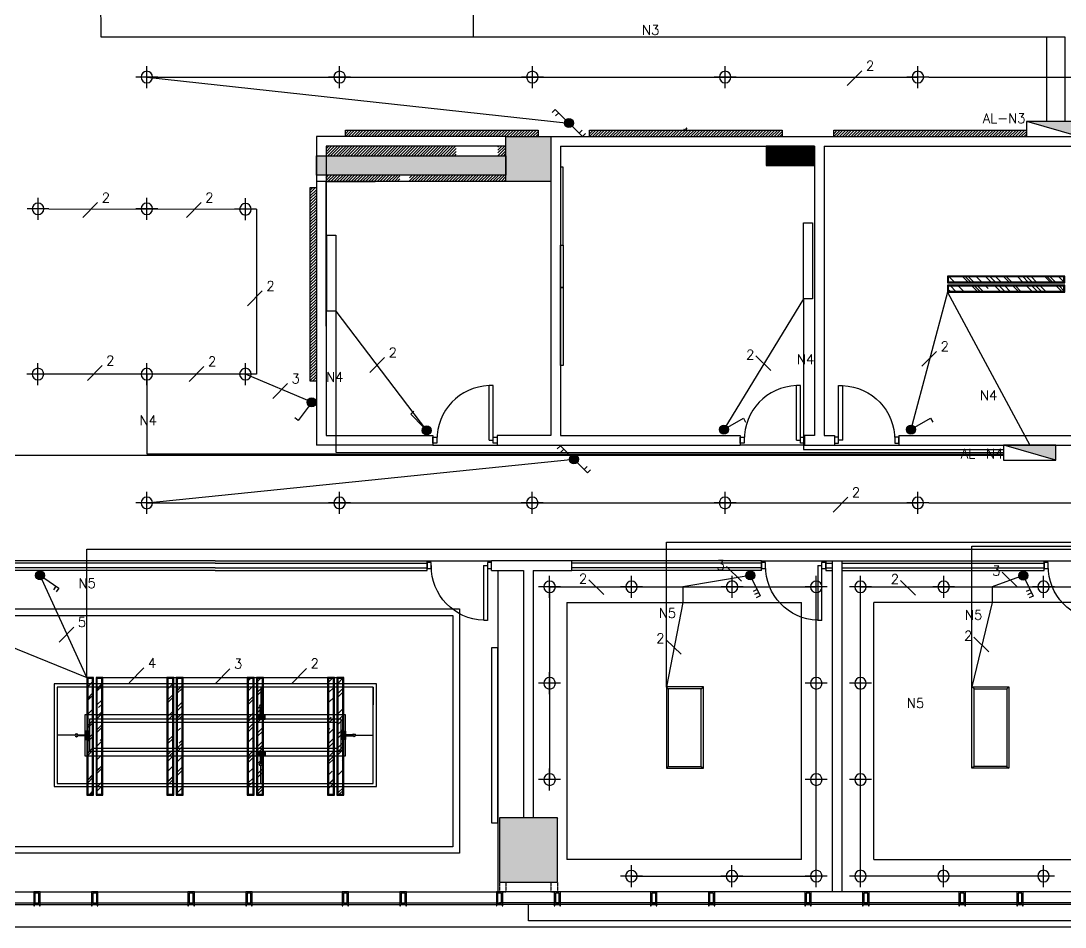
# Model space of a CAD drawing. Header units: inches. Extents: x 10 to 166961, y -47 to 131592.
# Drawn here: x 41601 to 57853, y 21014 to 35114 of the extents above; entities that cross this region are included whole.
import ezdxf

# ---------------------------------------------------------------- set-up
doc = ezdxf.new("R2010")
doc.units = ezdxf.units.IN
doc.header["$MEASUREMENT"] = 0
doc.linetypes.add('DASH', pattern=[0.35, 0.25, -0.1])
for name, color, linetype in [('4', 4, 'Continuous'), ('6', 6, 'Continuous'), ('8', 8, 'Continuous'), ('C-02 天花灯具', 4, 'Continuous'), ('D-电气标号', 7, 'Continuous'), ('METAL', 7, 'Continuous'), ('Shearwall', 7, 'Continuous'), ('shearwall-bh', 253, 'Continuous'), ('stair', 2, 'Continuous'), ('wall', 2, 'Continuous'), ('windows', 4, 'Continuous'), ('ZT-开关线路图', 2, 'Continuous'), ('修改', 1, 'Continuous'), ('尺寸3', 31, 'Continuous'), ('插座图', 4, 'Continuous'), ('标注', 3, 'Continuous')]:
    doc.layers.add(name, color=color, linetype=linetype)
doc.styles.add('_TCH_LABEL', font='complex_.ttf', dxfattribs={"bigfont": 'GBCBIG'})
doc.styles.get("Standard").update_dxf_attribs({"font": 'txt', "bigfont": 'gbcbig.shx'})

# ---------------------------------------------------------------- blocks, each defined once
blk = doc.blocks.new('*X54')
at = {"color": 0}
for p, q in [((-250, 33), (-83, 200)), ((-250, 68), (-118, 200)), ((-250, 104), (-154, 200)), ((-250, 139), (-189, 200)), ((-250, 174), (-224, 200)), ((-247, 0), (-47, 200)), ((-212, 0), (-12, 200)), ((-177, 0), (23, 200)), ((-141, 0), (59, 200)), ((-106, 0), (94, 200)), ((-71, 0), (129, 200)), ((-35, 0), (165, 200)), ((0, 0), (200, 200)), ((35, 0), (235, 200)), ((71, 0), (250, 179)), ((106, 0), (250, 144)), ((141, 0), (250, 109)), ((177, 0), (250, 73)), ((212, 0), (250, 38)), ((247, 0), (250, 3))]:
    blk.add_line(p, q, dxfattribs=at)
blk = doc.blocks.new('arrr')
at = {"layer": '6'}
for p, q in [((0, 0), (-0.54, 0.41)), ((-0.54, -0.41), (0, 0)), ((-0.39, 0.55), (0, 0)), ((0, 0), (-0.39, -0.55))]:
    blk.add_line(p, q, dxfattribs=at)
for centre, start, end in [((-0.47, 0.49), 34.9749, 232.6151), ((-0.47, -0.49), 127.3887, 325.0213)]:
    blk.add_arc(centre, 0.105, start, end, dxfattribs=at)
blk = doc.blocks.new('Metal')
at = {"layer": 'METAL', "color": 4}
for points in [[(-50, 20), (-40, 20), (-40, 0), (40, 0), (40, 20), (50, 20), (50, -200), (-50, -200)], [(-30, -20), (30, -20), (30, -180), (-30, -180)]]:
    blk.add_lwpolyline(points, close=True, dxfattribs=at)
blk = doc.blocks.new('7676567')
h = blk.add_hatch()
h.set_pattern_fill('AR-RROOF', color=251, scale=150, angle=45, style=0)
h.set_pattern_definition([(45, (-600, -223.5), (127.28, 339.411), [2250, -300, 750, -150]), (45, (-511.97, -29.4), (-247.134, 35.002), [450, -49.5, 900, -112.5]), (45, (-637.12, -80.31), (480.479, 622.6075), [1200, -210, 600, -150])])
h.paths.add_polyline_path([(0, -172.5), (600, -172.5), (600, -223.5), (0, -223.5)])
h.paths.add_polyline_path([(-600, -172.5), (0, -172.5), (0, -223.5), (-600, -223.5)])
blk.add_lwpolyline([(-610, -162.5), (610, -162.5), (610, -233.5), (-610, -233.5)], close=True)
at = {"color": 251}
blk.add_lwpolyline([(-600, -172.5), (600, -172.5), (600, -223.5), (-600, -223.5)], close=True, dxfattribs=at)
blk = doc.blocks.new('*U110')
at = {"color": 3}
for p, q in [((0, -171), (0, 171)), ((171, 0), (-171, 0))]:
    blk.add_line(p, q, dxfattribs=at)
at = {"color": 4, "extrusion": (0, 0, -1)}
blk.add_ellipse((0, 0), major_axis=(-63.6, 63.6), ratio=1, start_param=3.926991, end_param=10.210176, dxfattribs=at)
blk = doc.blocks.new('*U111')
at = {"color": 3}
for p, q in [((0, -171), (0, 171)), ((171, 0), (-171, 0))]:
    blk.add_line(p, q, dxfattribs=at)
at = {"color": 4, "extrusion": (0, 0, -1)}
blk.add_ellipse((0, 0), major_axis=(-63.6, 63.6), ratio=1, start_param=3.926991, end_param=10.210176, dxfattribs=at)
blk = doc.blocks.new('*U113')
at = {"color": 3}
for p, q in [((0, -171), (0, 171)), ((171, 0), (-171, 0))]:
    blk.add_line(p, q, dxfattribs=at)
at = {"color": 4, "extrusion": (0, 0, -1)}
blk.add_ellipse((0, 0), major_axis=(-63.6, 63.6), ratio=1, start_param=3.926991, end_param=10.210176, dxfattribs=at)
blk = doc.blocks.new('A$C70416A3F')
at = {"layer": 'ZT-开关线路图', "color": 4}
for p, q in [((-1.9, 2.07), (-1.58, 2.38)), ((-0.57, 0.74), (-1.9, 2.07))]:
    blk.add_line(p, q, dxfattribs=at)
blk.add_circle((-0.23, 0.41), 0.469, dxfattribs=at)
for points in [[(-0.7, 0.41), (-0.7, 0.41), (-0.64, 0.17), (-0.64, 0.64)], [(-0.64, 0.17), (-0.64, 0.64), (-0.47, 0), (-0.47, 0.81)], [(-0.47, 0), (-0.47, 0.81), (-0.23, -0.06), (-0.23, 0.87)], [(0, 0), (0, 0.81), (-0.23, -0.06), (-0.23, 0.87)], [(0.17, 0.17), (0.17, 0.64), (0, 0), (0, 0.81)], [(0.23, 0.41), (0.23, 0.41), (0.17, 0.17), (0.17, 0.64)]]:
    blk.add_solid(points, dxfattribs=at)
blk = doc.blocks.new('A$C1E73384B')
at = {"layer": 'ZT-开关线路图', "color": 4}
for p, q in [((-0.33, -0.33), (-1.66, -1.66)), ((-1.15, -1.15), (-1.47, -0.83)), ((-1.66, -1.66), (-1.98, -1.34)), ((-1.41, -1.41), (-1.72, -1.09))]:
    blk.add_line(p, q, dxfattribs=at)
blk.add_circle((0, 0), 0.469, dxfattribs=at)
for points in [[(0.41, 0.23), (-0.41, 0.23), (0.47, 0), (-0.47, 0)], [(0.41, -0.23), (-0.41, -0.23), (0.47, 0), (-0.47, 0)], [(0.23, 0.41), (-0.23, 0.41), (0.41, 0.23), (-0.41, 0.23)], [(0, 0.47), (0, 0.47), (0.23, 0.41), (-0.23, 0.41)], [(0.23, -0.41), (-0.23, -0.41), (0.41, -0.23), (-0.41, -0.23)], [(0, -0.47), (0, -0.47), (0.23, -0.41), (-0.23, -0.41)]]:
    blk.add_solid(points, dxfattribs=at)
blk = doc.blocks.new('A$C0E060BE1')
at = {"layer": 'ZT-开关线路图', "color": 4}
for p, q in [((-0.74, -0.57), (-2.07, -1.9)), ((-2.07, -1.9), (-2.38, -1.58)), ((-1.81, -1.64), (-2.13, -1.32))]:
    blk.add_line(p, q, dxfattribs=at)
blk.add_circle((-0.41, -0.23), 0.469, dxfattribs=at)
for points in [[(0, 0), (-0.81, 0), (0.06, -0.23), (-0.87, -0.23)], [(-0.17, 0.17), (-0.64, 0.17), (0, 0), (-0.81, 0)], [(-0.41, 0.23), (-0.41, 0.23), (-0.17, 0.17), (-0.64, 0.17)], [(0, -0.47), (-0.81, -0.47), (0.06, -0.23), (-0.87, -0.23)], [(-0.17, -0.64), (-0.64, -0.64), (0, -0.47), (-0.81, -0.47)], [(-0.41, -0.7), (-0.41, -0.7), (-0.17, -0.64), (-0.64, -0.64)]]:
    blk.add_solid(points, dxfattribs=at)
blk = doc.blocks.new('A$C120B0ACC')
at = {"layer": '插座图', "lineweight": -2}
blk.add_hatch(color=3, dxfattribs=at).paths.add_polyline_path([(0, 44.1), (0, 0), (152.7, 0)])
at = {"layer": '插座图', "color": 3, "lineweight": -2}
for p, q in [((154.2, 44.1), (0, 44.1)), ((0, 44.1), (152.7, 0)), ((0, 44.1), (0, 0)), ((154.2, 0), (154.2, 44.1)), ((0, 0), (154.2, 0)), ((0, 0), (152.7, 0))]:
    blk.add_line(p, q, dxfattribs=at)
blk = doc.blocks.new('*U405')
at = {"color": 3}
for p, q in [((0, -171), (0, 171)), ((171, 0), (-171, 0))]:
    blk.add_line(p, q, dxfattribs=at)
at = {"color": 4, "extrusion": (0, 0, -1)}
blk.add_ellipse((0, 0), major_axis=(-63.6, 63.6), ratio=1, start_param=3.926991, end_param=10.210176, dxfattribs=at)

msp = doc.modelspace()

# ---------------------------------------------------------------- hatches: boundary and pattern name
at = {"layer": '8'}
for points in [[(45401, 24318), (45269, 24318), (45269, 24249), (45401, 24249)], [(42598, 24065), (42598, 23932), (42668, 23932), (42668, 24065)], [(46654, 24065), (46654, 23932), (46585, 23932), (46585, 24065)], [(45401, 23679), (45269, 23679), (45269, 23749), (45401, 23749)]]:
    msp.add_hatch(color=256, dxfattribs=at).paths.add_polyline_path(points)
at = {"layer": 'shearwall-bh'}
for points in [[(49151, 32614), (49851, 32614), (49851, 33314), (49151, 33314)], [(49951, 22714), (49051, 22714), (49051, 21714), (49951, 21714)]]:
    msp.add_hatch(color=252, dxfattribs=at).paths.add_polyline_path(points)
at = {"layer": 'shearwall-bh', "linetype": 'Continuous'}
msp.add_hatch(color=252, dxfattribs=at).paths.add_polyline_path([(49151, 32714), (46201, 32714), (46201, 33014), (49151, 33014)])

# ---------------------------------------------------------------- linework, layer by layer
at = {"color": 114, "true_color": 0x139b48}
for p, q in [((42831, 36955), (42845, 34865)), ((48639, 36840), (48639, 34865)), ((42845, 34865), (57561, 34865)), ((48639, 34865), (57848, 34865)), ((57561, 34865), (57561, 33547)), ((57848, 34865), (57848, 33547)), ((56020, 30893), (57302, 28514)), ((53781, 30789), (53781, 28443)), ((46503, 30596), (46503, 28402)), ((43561, 29618), (43561, 28379)), ((53781, 28443), (56893, 28443)), ((39758, 28359), (56893, 28359)), ((43561, 28379), (56893, 28379)), ((46503, 28402), (56893, 28397)), ((51647, 24754), (51647, 27002)), ((51647, 27002), (67871, 27002)), ((42627, 24899), (42627, 26896)), ((42627, 26896), (68018, 26896)), ((56401, 24754), (56401, 26942)), ((56401, 26942), (67871, 26942)), ((39369, 26217), (42627, 24899))]:
    msp.add_line(p, q, dxfattribs=at)
at = {"color": 2}
for p, q in [((43562, 34240), (55562, 34240)), ((43562, 34240), (50130, 33525)), ((55733, 34240), (58562, 34240)), ((42039, 32189), (45267, 32183)), ((45267, 32183), (45267, 29618)), ((56020, 30893), (55454, 28756)), ((53781, 30789), (52542, 28756)), ((46503, 30596), (47916, 28742)), ((45267, 29618), (42038, 29619)), ((46128, 29180), (45096, 29618)), ((43561, 27613), (50209, 28292)), ((43561, 27613), (55561, 27613)), ((55732, 27613), (58390, 27613)), ((42627, 24899), (41901, 26487)), ((52953, 26485), (51905, 26308)), ((57202, 26483), (56719, 26308)), ((49830, 26308), (49830, 24808)), ((49830, 26308), (53980, 26308)), ((51905, 26308), (51905, 26064)), ((53980, 23308), (53980, 26308)), ((54669, 24808), (54669, 26308)), ((54669, 26308), (58769, 26308)), ((56719, 26308), (56719, 26064)), ((51905, 26064), (51647, 24754)), ((56719, 26064), (56401, 24754)), ((42878, 24899), (46626, 24899)), ((49830, 24808), (49830, 23308)), ((54669, 23308), (54669, 24808)), ((53980, 21808), (53980, 23308)), ((54669, 21808), (54669, 23308)), ((51103, 21806), (53980, 21808)), ((55961, 21808), (54669, 21808)), ((57517, 21808), (55961, 21808))]:
    msp.add_line(p, q, dxfattribs=at)
for p, q in [((53951, 33164), (53201, 33164)), ((53201, 33164), (53201, 32864)), ((53951, 32864), (53951, 33164)), ((53201, 32864), (53951, 32864)), ((50098, 26064), (53748, 26064)), ((50098, 26064), (50098, 22064)), ((53748, 22064), (53748, 26064)), ((58526, 26064), (54876, 26064)), ((54876, 22064), (54876, 26064)), ((51677, 24721), (51647, 24754)), ((52189, 24721), (52223, 24754)), ((56435, 24721), (56401, 24754)), ((56947, 24721), (56977, 24754)), ((51677, 23515), (51647, 23485)), ((52189, 23515), (52223, 23485)), ((56435, 23515), (56401, 23485)), ((56947, 23515), (56977, 23485)), ((53748, 22064), (50098, 22064)), ((54876, 22064), (58526, 22064))]:
    msp.add_line(p, q)
at = {"color": 3}
for p, q in [((49830, 26137), (49830, 26479)), ((51103, 26308), (51103, 26405)), ((51105, 26137), (51105, 26479)), ((52669, 26138), (52669, 26480)), ((53980, 26137), (53980, 26479)), ((54669, 26137), (54669, 26479)), ((55963, 26137), (55963, 26479)), ((57516, 26138), (57516, 26480)), ((50001, 26308), (49659, 26308)), ((51276, 26308), (50934, 26308)), ((52840, 26309), (52498, 26309)), ((54151, 26308), (53809, 26308)), ((54840, 26308), (54498, 26308)), ((56134, 26308), (55792, 26308)), ((57687, 26309), (57345, 26309)), ((49830, 24637), (49830, 24980)), ((53980, 24637), (53980, 24980)), ((54669, 24637), (54669, 24980)), ((50001, 24808), (49659, 24808)), ((54151, 24808), (53809, 24808)), ((54840, 24808), (54498, 24808)), ((49830, 23137), (49830, 23480)), ((53980, 23137), (53980, 23480)), ((54669, 23137), (54669, 23480)), ((50001, 23308), (49659, 23308)), ((54151, 23308), (53809, 23308)), ((54840, 23308), (54498, 23308)), ((51103, 21635), (51103, 21977)), ((52667, 21635), (52667, 21977)), ((53980, 21637), (53980, 21979)), ((54669, 21637), (54669, 21979)), ((55961, 21637), (55961, 21979)), ((57517, 21637), (57517, 21979)), ((51274, 21806), (50932, 21806)), ((52838, 21806), (52496, 21806)), ((54151, 21808), (53809, 21808)), ((54840, 21808), (54498, 21808)), ((56132, 21808), (55790, 21808)), ((57688, 21808), (57346, 21808))]:
    msp.add_line(p, q, dxfattribs=at)
at = {"const_width": 300}
msp.add_lwpolyline([(53951, 33014), (53201, 33014)], dxfattribs=at)
for points in [[(53923, 30789), (53781, 30789), (53781, 31974), (53923, 31974)], [(46503, 30596), (46362, 30596), (46362, 31781), (46503, 31781)], [(52223, 24754), (51647, 24754), (51647, 23485), (52223, 23485)], [(56401, 24754), (56977, 24754), (56977, 23485), (56401, 23485)]]:
    msp.add_lwpolyline(points, close=True)
at = {"color": 51}
for points in [[(52189, 24721), (51677, 24721), (51677, 23515), (52189, 23515)], [(56435, 24721), (56947, 24721), (56947, 23515), (56435, 23515)]]:
    msp.add_lwpolyline(points, close=True, dxfattribs=at)
at = {"color": 4, "extrusion": (0, 0, -1)}
for centre in [(49830, 26308), (51105, 26308), (52669, 26309), (53980, 26308), (54669, 26308), (55963, 26308), (57516, 26309), (49830, 24808), (53980, 24808), (54669, 24808), (49830, 23308), (53980, 23308), (54669, 23308), (51103, 21806), (52667, 21806), (53980, 21808), (54669, 21808), (55961, 21808), (57517, 21808)]:
    msp.add_ellipse(centre, major_axis=(-63.6, 63.6), ratio=1, start_param=3.926991, end_param=10.210176, dxfattribs=at)
at = {"layer": '4', "color": 1}
for p, q in [((50001, 32839), (50001, 31625)), ((50001, 29750), (50001, 30964))]:
    msp.add_line(p, q, dxfattribs=at)
at = {"layer": '4', "color": 252}
for p, q in [((46351, 30364), (46351, 32614)), ((46351, 32614), (47114, 32614)), ((47135, 24799), (42118, 24799)), ((42118, 24799), (42118, 23199)), ((47135, 23199), (47135, 24799)), ((46535, 24199), (42718, 24199)), ((42718, 24199), (42718, 23799)), ((46535, 23799), (46535, 24199)), ((42718, 23799), (46535, 23799)), ((42118, 23199), (47135, 23199))]:
    msp.add_line(p, q, dxfattribs=at)
at = {"layer": '4'}
for p, q in [((48888, 28589), (48888, 29440)), ((48950, 28589), (48950, 29443)), ((53672, 28589), (53672, 29440)), ((53734, 28589), (53734, 29443)), ((54328, 28589), (54328, 29443)), ((54391, 28589), (54391, 29440)), ((48013, 28636), (48075, 28636)), ((48013, 28541), (48013, 28636)), ((48075, 28636), (48075, 28541)), ((48950, 28636), (49013, 28636)), ((48950, 28541), (48950, 28636)), ((49013, 28636), (49013, 28541)), ((52797, 28636), (52859, 28636)), ((52797, 28541), (52797, 28636)), ((52859, 28636), (52859, 28541)), ((53734, 28636), (53797, 28636)), ((53734, 28541), (53734, 28636)), ((53797, 28636), (53797, 28541)), ((54266, 28636), (54266, 28541)), ((54328, 28636), (54266, 28636)), ((54328, 28541), (54328, 28636)), ((55203, 28636), (55203, 28541)), ((55266, 28636), (55203, 28636)), ((55266, 28541), (55266, 28636)), ((48075, 28541), (48013, 28541)), ((48888, 28589), (48950, 28589)), ((49013, 28541), (48950, 28541)), ((52859, 28541), (52797, 28541)), ((53672, 28589), (53734, 28589)), ((53797, 28541), (53734, 28541)), ((54266, 28541), (54328, 28541)), ((54391, 28589), (54328, 28589)), ((55203, 28541), (55266, 28541)), ((47927, 26686), (47927, 26591)), ((47989, 26686), (47927, 26686)), ((47989, 26591), (47989, 26686)), ((48864, 26686), (48864, 26591)), ((48927, 26686), (48864, 26686)), ((48927, 26591), (48927, 26686)), ((53127, 26686), (53127, 26591)), ((53189, 26686), (53127, 26686)), ((53189, 26591), (53189, 26686)), ((54064, 26686), (54064, 26591)), ((54127, 26686), (54064, 26686)), ((54127, 26591), (54127, 26686)), ((57527, 26686), (57527, 26591)), ((57589, 26686), (57527, 26686)), ((57589, 26591), (57589, 26686)), ((47927, 26591), (47989, 26591)), ((48802, 26639), (48802, 25787)), ((48802, 26639), (48864, 26639)), ((48864, 26639), (48864, 25785)), ((48864, 26591), (48927, 26591)), ((53127, 26591), (53189, 26591)), ((54002, 26638), (54002, 25787)), ((54002, 26638), (54064, 26638)), ((54064, 26638), (54064, 25784)), ((54064, 26591), (54127, 26591)), ((57527, 26591), (57589, 26591))]:
    msp.add_line(p, q, dxfattribs=at)
at = {"layer": '4', "color": 1}
for points in [[(50001, 31625), (50041, 31625), (50041, 32839), (50001, 32839)], [(50001, 30964), (50041, 30964), (50041, 29750), (50001, 29750)]]:
    msp.add_lwpolyline(points, dxfattribs=at)
msp.add_lwpolyline([(50041, 30964), (50001, 30964), (50001, 31625), (50041, 31625)], close=True, dxfattribs=at)
at = {"layer": '4'}
for centre in [(48950, 28568), (53734, 28568)]:
    msp.add_ellipse(centre, major_axis=(0, -875), ratio=1, start_param=3.14131, end_param=3.212799, dxfattribs=at)
at = {"layer": '4', "extrusion": (0, 0, -1)}
for centre, start_param, end_param in [((54328, 28568), -0.00035, 0.07114), ((48864, 26660), 3.141243, 3.212732), ((54064, 26659), 3.141243, 3.212732)]:
    msp.add_ellipse(centre, major_axis=(0, 875), ratio=1, start_param=start_param, end_param=end_param, dxfattribs=at)
at = {"layer": '6', "color": 252}
for p, q in [((48926, 25360), (48926, 22637)), ((49026, 25360), (48926, 25360)), ((49026, 22637), (49026, 25360)), ((48926, 22637), (49026, 22637)), ((49951, 22709), (49956, 22714))]:
    msp.add_line(p, q, dxfattribs=at)
at = {"layer": '8', "color": 252}
for p, q in [((47085, 24749), (42168, 24749)), ((42168, 24749), (42168, 23249)), ((45335, 24749), (45335, 24473)), ((47084, 24749), (47084, 24473)), ((47085, 23249), (47085, 24749)), ((46654, 24318), (42598, 24318)), ((42598, 24318), (42598, 23679)), ((46585, 24249), (42668, 24249)), ((42668, 24249), (42668, 23749)), ((46585, 23749), (46585, 24249)), ((46654, 23679), (46654, 24318)), ((42443, 23999), (42168, 23999)), ((46809, 23999), (47085, 23999)), ((42668, 23749), (46585, 23749)), ((42598, 23679), (46654, 23679)), ((45335, 23249), (45335, 23524)), ((47084, 23249), (47084, 23524)), ((42168, 23249), (47085, 23249))]:
    msp.add_line(p, q, dxfattribs=at)
at = {"layer": '8'}
for p, q in [((45328, 24318), (45328, 24430)), ((45342, 24430), (45342, 24318)), ((45401, 24318), (45269, 24318)), ((45269, 24318), (45269, 24249)), ((45269, 24249), (45401, 24249)), ((45342, 24318), (45328, 24318)), ((45401, 24249), (45401, 24318)), ((42598, 24065), (42598, 23932)), ((42668, 24065), (42598, 24065)), ((42668, 23932), (42668, 24065)), ((46585, 23932), (46585, 24065)), ((46585, 24065), (46654, 24065)), ((46654, 24065), (46654, 23932)), ((42487, 24006), (42598, 24006)), ((42598, 23992), (42487, 23992)), ((42598, 24006), (42598, 23992)), ((42598, 23932), (42668, 23932)), ((46654, 23932), (46585, 23932)), ((46766, 24006), (46654, 24006)), ((46654, 24006), (46654, 23992)), ((46654, 23992), (46766, 23992)), ((45269, 23679), (45269, 23749)), ((45269, 23749), (45401, 23749)), ((45401, 23749), (45401, 23679)), ((45401, 23679), (45269, 23679)), ((45342, 23679), (45328, 23679)), ((45328, 23679), (45328, 23567)), ((45342, 23567), (45342, 23679))]:
    msp.add_line(p, q, dxfattribs=at)
for centre, major_axis, ratio, start_param, end_param in [((48941, 28576), (-627, 610), 0.977189, -0.749692, 0.768547), ((53724, 28576), (-627, 610), 0.977189, -0.749692, 0.768547), ((46787, 23999), (0, 22.3), 1, 0.000367, 6.283552), ((46787, 23999), (11.5, 11.5), 1, 0.785398, 7.068583), ((45335, 23546), (0, 22.3), 1, 4.711174, 10.994359), ((45335, 23546), (11.5, 11.5), 1, 5.497787, 11.780972)]:
    msp.add_ellipse(centre, major_axis=major_axis, ratio=ratio, start_param=start_param, end_param=end_param, dxfattribs=at)
at = {"layer": '8', "extrusion": (0, 0, -1)}
for centre, major_axis, ratio, start_param, end_param in [((54338, 28576), (627, 610), 0.977189, -0.749692, 0.768547), ((48855, 26651), (627, 610), 0.977189, 2.391901, 3.91014), ((54055, 26651), (627, 610), 0.977189, 2.391901, 3.91014), ((58455, 26651), (627, 610), 0.977189, 2.391901, 3.91014), ((45335, 24451), (0, 22.3), 1, 1.569581, 7.852766), ((45335, 24451), (-11.5, 11.5), 1, 2.356194490192324, 8.639379797371909), ((42466, 23999), (0, 22.3), 1, 0.000367, 6.283552), ((42466, 23999), (-11.5, 11.5), 1, 0.785398, 7.068583)]:
    msp.add_ellipse(centre, major_axis=major_axis, ratio=ratio, start_param=start_param, end_param=end_param, dxfattribs=at)
at = {"layer": 'D-电气标号', "color": 7}
for p, q in [((54690, 34339), (54462, 34106)), ((42795, 32286), (42567, 32053)), ((44406, 32286), (44178, 32053)), ((45358, 30912), (45130, 30679)), ((55852, 29972), (55624, 29739)), ((42864, 29750), (42636, 29517)), ((47261, 29875), (47033, 29642)), ((53274, 29673), (53041, 29901)), ((44450, 29738), (44222, 29505)), ((45750, 29471), (45522, 29238)), ((54469, 27701), (54241, 27468)), ((52816, 26397), (52583, 26624)), ((57106, 26308), (56873, 26536)), ((50674, 26187), (50441, 26415)), ((55526, 26180), (55293, 26408)), ((42424, 25681), (42197, 25447)), ((56667, 25297), (56434, 25525)), ((51876, 25258), (51643, 25486)), ((43514, 25046), (43287, 24812)), ((44854, 25032), (44626, 24799)), ((46046, 25038), (45818, 24804))]:
    msp.add_line(p, q, dxfattribs=at)
at = {"layer": 'Shearwall', "color": 252}
for p, q in [((49151, 32614), (49151, 33314)), ((49151, 33314), (49851, 33314)), ((49851, 33314), (49851, 32614)), ((49851, 32614), (49151, 32614)), ((49951, 22714), (49051, 22714)), ((49051, 22714), (49051, 21714)), ((49951, 21714), (49951, 22714)), ((49051, 21714), (49951, 21714))]:
    msp.add_line(p, q, dxfattribs=at)
at = {"layer": 'Shearwall', "color": 252, "linetype": 'Continuous'}
for p, q in [((46201, 32714), (46201, 33014)), ((46201, 33014), (49151, 33014)), ((49151, 33014), (49151, 32714)), ((49151, 32714), (46201, 32714))]:
    msp.add_line(p, q, dxfattribs=at)
at = {"layer": 'stair', "color": 252}
msp.add_line((48013, 28514), (49018, 28514), dxfattribs=at)
at = {"layer": 'stair', "color": 6}
for points in [[(50501, 44514), (71126, 44514), (71126, 21114), (49501, 21114), (49501, 21364)], [(71226, 26714), (71226, 26714), (71526, 21014), (8292, 21014), (8576, 25514), (8576, 35114)]]:
    msp.add_lwpolyline(points, dxfattribs=at)
at = {"layer": 'wall', "color": 252, "linetype": 'DASH'}
for p, q in [((49051, 21714), (49051, 21564)), ((49151, 21714), (49151, 21564)), ((49851, 21714), (49851, 21564)), ((49951, 21714), (49951, 21564))]:
    msp.add_line(p, q, dxfattribs=at)
at = {"layer": 'wall', "color": 2, "linetype": 'DASH'}
for p, q in [((49051, 21564), (49151, 21564)), ((49151, 21564), (49051, 21564)), ((49051, 21564), (49151, 21564)), ((49151, 21564), (49051, 21564)), ((49851, 21564), (49951, 21564)), ((49951, 21564), (49851, 21564)), ((49851, 21564), (49951, 21564)), ((49951, 21564), (49851, 21564))]:
    msp.add_line(p, q, dxfattribs=at)
at = {"layer": 'windows', "color": 2}
for p, q in [((20701, 21564), (49051, 21564)), ((59101, 21564), (49051, 21564)), ((20701, 21389), (49051, 21389)), ((20701, 21364), (49051, 21364)), ((59101, 21389), (49051, 21389)), ((59101, 21364), (49051, 21364))]:
    msp.add_line(p, q, dxfattribs=at)
at = {"layer": 'ZT-开关线路图', "color": 4}
for p, q in [((49919, 33736), (49871, 33688)), ((50080, 33575), (49919, 33736)), ((49972, 33683), (49924, 33635)), ((50179, 33475), (50341, 33314)), ((50288, 33367), (50335, 33415)), ((50341, 33314), (50388, 33362)), ((49998, 28503), (49950, 28456)), ((50159, 28342), (49998, 28503)), ((50051, 28450), (50003, 28403)), ((50258, 28243), (50420, 28082)), ((50367, 28135), (50414, 28182)), ((50420, 28082), (50467, 28129))]:
    msp.add_line(p, q, dxfattribs=at)
for centre in [(50130, 33525), (50130, 33525), (50209, 28292), (50209, 28292)]:
    msp.add_ellipse(centre, major_axis=(-49.7, 49.7), ratio=1, start_param=3.926991, end_param=10.210176, dxfattribs=at)
for points in [[(50191, 33560), (50069, 33560), (50200, 33525), (50059, 33525)], [(50069, 33560), (50191, 33560), (50059, 33525), (50200, 33525)], [(50191, 33490), (50069, 33490), (50200, 33525), (50059, 33525)], [(50069, 33490), (50191, 33490), (50059, 33525), (50200, 33525)], [(50165, 33586), (50095, 33586), (50191, 33560), (50069, 33560)], [(50095, 33586), (50165, 33586), (50069, 33560), (50191, 33560)], [(50165, 33464), (50095, 33464), (50191, 33490), (50069, 33490)], [(50095, 33464), (50165, 33464), (50069, 33490), (50191, 33490)], [(50130, 33595), (50130, 33595), (50095, 33586), (50165, 33586)], [(50130, 33455), (50130, 33455), (50165, 33464), (50095, 33464)], [(50130, 33455), (50130, 33455), (50095, 33464), (50165, 33464)], [(50270, 28328), (50148, 28328), (50279, 28292), (50138, 28292)], [(50148, 28328), (50270, 28328), (50138, 28292), (50279, 28292)], [(50270, 28257), (50148, 28257), (50279, 28292), (50138, 28292)], [(50148, 28257), (50270, 28257), (50138, 28292), (50279, 28292)], [(50244, 28353), (50174, 28353), (50270, 28328), (50148, 28328)], [(50174, 28353), (50244, 28353), (50148, 28328), (50270, 28328)], [(50209, 28363), (50209, 28363), (50174, 28353), (50244, 28353)], [(50244, 28232), (50174, 28232), (50270, 28257), (50148, 28257)], [(50174, 28232), (50244, 28232), (50148, 28257), (50270, 28257)], [(50209, 28222), (50209, 28222), (50244, 28232), (50174, 28232)], [(50209, 28222), (50209, 28222), (50174, 28232), (50244, 28232)]]:
    msp.add_solid(points, dxfattribs=at)
at = {"layer": '尺寸3', "color": 252}
for p, q in [((46651, 33314), (46651, 33414)), ((46651, 33414), (49651, 33414)), ((46651, 33404), (46662, 33414)), ((46651, 33359), (46706, 33414)), ((46651, 33314), (46751, 33414)), ((46696, 33314), (46796, 33414)), ((46741, 33314), (46841, 33414)), ((46786, 33314), (46886, 33414)), ((46831, 33314), (46931, 33414)), ((46876, 33314), (46976, 33414)), ((46921, 33314), (47021, 33414)), ((46966, 33314), (47066, 33414)), ((47011, 33314), (47111, 33414)), ((47056, 33314), (47156, 33414)), ((47100, 33314), (47200, 33414)), ((47145, 33314), (47245, 33414)), ((47190, 33314), (47290, 33414)), ((47235, 33314), (47335, 33414)), ((47280, 33314), (47380, 33414)), ((47325, 33314), (47425, 33414)), ((47370, 33314), (47470, 33414)), ((47415, 33314), (47515, 33414)), ((47460, 33314), (47560, 33414)), ((47505, 33314), (47605, 33414)), ((47549, 33314), (47649, 33414)), ((47594, 33314), (47694, 33414)), ((47639, 33314), (47739, 33414)), ((47684, 33314), (47784, 33414)), ((47729, 33314), (47829, 33414)), ((47774, 33314), (47874, 33414)), ((47819, 33314), (47919, 33414)), ((47864, 33314), (47964, 33414)), ((47909, 33314), (48009, 33414)), ((47954, 33314), (48054, 33414)), ((47998, 33314), (48098, 33414)), ((48043, 33314), (48143, 33414)), ((48088, 33314), (48188, 33414)), ((48133, 33314), (48233, 33414)), ((48178, 33314), (48278, 33414)), ((48223, 33314), (48323, 33414)), ((48268, 33314), (48368, 33414)), ((48313, 33314), (48413, 33414)), ((48358, 33314), (48458, 33414)), ((48403, 33314), (48503, 33414)), ((48447, 33314), (48547, 33414)), ((48492, 33314), (48592, 33414)), ((48537, 33314), (48637, 33414)), ((48582, 33314), (48682, 33414)), ((48627, 33314), (48727, 33414)), ((48672, 33314), (48772, 33414)), ((48717, 33314), (48817, 33414)), ((48762, 33314), (48862, 33414)), ((48807, 33314), (48907, 33414)), ((48852, 33314), (48952, 33414)), ((48896, 33314), (48996, 33414)), ((48941, 33314), (49041, 33414)), ((48986, 33314), (49086, 33414)), ((49031, 33314), (49131, 33414)), ((49076, 33314), (49176, 33414)), ((49121, 33314), (49221, 33414)), ((49166, 33314), (49266, 33414)), ((49211, 33314), (49311, 33414)), ((49256, 33314), (49356, 33414)), ((49301, 33314), (49401, 33414)), ((49345, 33314), (49445, 33414)), ((49390, 33314), (49490, 33414)), ((49435, 33314), (49535, 33414)), ((49480, 33314), (49580, 33414)), ((49525, 33314), (49625, 33414)), ((49570, 33314), (49651, 33395)), ((49615, 33314), (49651, 33350)), ((49651, 33414), (49651, 33314)), ((50451, 33404), (50462, 33414)), ((50451, 33359), (50506, 33414)), ((50451, 33314), (50551, 33414)), ((50451, 33314), (50451, 33414)), ((50451, 33414), (53451, 33414)), ((50496, 33314), (50596, 33414)), ((50541, 33314), (50641, 33414)), ((50586, 33314), (50686, 33414)), ((50631, 33314), (50731, 33414)), ((50676, 33314), (50776, 33414)), ((50721, 33314), (50821, 33414)), ((50766, 33314), (50866, 33414)), ((50811, 33314), (50911, 33414)), ((50856, 33314), (50956, 33414)), ((50900, 33314), (51000, 33414)), ((50945, 33314), (51045, 33414)), ((50990, 33314), (51090, 33414)), ((51035, 33314), (51135, 33414)), ((51080, 33314), (51180, 33414)), ((51125, 33314), (51225, 33414)), ((51170, 33314), (51270, 33414)), ((51215, 33314), (51315, 33414)), ((51260, 33314), (51360, 33414)), ((51305, 33314), (51405, 33414)), ((51349, 33314), (51449, 33414)), ((51394, 33314), (51494, 33414)), ((51439, 33314), (51539, 33414)), ((51484, 33314), (51584, 33414)), ((51529, 33314), (51629, 33414)), ((51574, 33314), (51674, 33414)), ((51619, 33314), (51719, 33414)), ((51664, 33314), (51764, 33414)), ((51709, 33314), (51809, 33414)), ((51754, 33314), (51854, 33414)), ((51798, 33314), (51898, 33414)), ((51843, 33314), (51943, 33414)), ((51888, 33314), (51988, 33414)), ((51933, 33314), (52033, 33414)), ((51978, 33314), (52078, 33414)), ((52023, 33314), (52123, 33414)), ((52068, 33314), (52168, 33414)), ((52113, 33314), (52213, 33414)), ((52158, 33314), (52258, 33414)), ((52203, 33314), (52303, 33414)), ((52247, 33314), (52347, 33414)), ((52292, 33314), (52392, 33414)), ((52337, 33314), (52437, 33414)), ((52382, 33314), (52482, 33414)), ((52427, 33314), (52527, 33414)), ((52472, 33314), (52572, 33414)), ((52517, 33314), (52617, 33414)), ((52562, 33314), (52662, 33414)), ((52607, 33314), (52707, 33414)), ((52652, 33314), (52752, 33414)), ((52696, 33314), (52796, 33414)), ((52741, 33314), (52841, 33414)), ((52786, 33314), (52886, 33414)), ((52831, 33314), (52931, 33414)), ((52876, 33314), (52976, 33414)), ((52921, 33314), (53021, 33414)), ((52966, 33314), (53066, 33414)), ((53011, 33314), (53111, 33414)), ((53056, 33314), (53156, 33414)), ((53101, 33314), (53201, 33414)), ((53145, 33314), (53245, 33414)), ((53190, 33314), (53290, 33414)), ((53235, 33314), (53335, 33414)), ((53280, 33314), (53380, 33414)), ((53325, 33314), (53425, 33414)), ((53370, 33314), (53451, 33395)), ((53415, 33314), (53451, 33350)), ((53451, 33414), (53451, 33314)), ((54251, 33404), (54262, 33414)), ((54251, 33359), (54306, 33414)), ((54251, 33314), (54351, 33414)), ((54251, 33314), (54251, 33414)), ((54251, 33414), (57251, 33414)), ((54296, 33314), (54396, 33414)), ((54341, 33314), (54441, 33414)), ((54386, 33314), (54486, 33414)), ((54431, 33314), (54531, 33414)), ((54476, 33314), (54576, 33414)), ((54521, 33314), (54621, 33414)), ((54566, 33314), (54666, 33414)), ((54611, 33314), (54711, 33414)), ((54656, 33314), (54756, 33414)), ((54700, 33314), (54800, 33414)), ((54745, 33314), (54845, 33414)), ((54790, 33314), (54890, 33414)), ((54835, 33314), (54935, 33414)), ((54880, 33314), (54980, 33414)), ((54925, 33314), (55025, 33414)), ((54970, 33314), (55070, 33414)), ((55015, 33314), (55115, 33414)), ((55060, 33314), (55160, 33414)), ((55105, 33314), (55205, 33414)), ((55149, 33314), (55249, 33414)), ((55194, 33314), (55294, 33414)), ((55239, 33314), (55339, 33414)), ((55284, 33314), (55384, 33414)), ((55329, 33314), (55429, 33414)), ((55374, 33314), (55474, 33414)), ((55419, 33314), (55519, 33414)), ((55464, 33314), (55564, 33414)), ((55509, 33314), (55609, 33414)), ((55554, 33314), (55654, 33414)), ((55598, 33314), (55698, 33414)), ((55643, 33314), (55743, 33414)), ((55688, 33314), (55788, 33414)), ((55733, 33314), (55833, 33414)), ((55778, 33314), (55878, 33414)), ((55823, 33314), (55923, 33414)), ((55868, 33314), (55968, 33414)), ((55913, 33314), (56013, 33414)), ((55958, 33314), (56058, 33414)), ((56003, 33314), (56103, 33414)), ((56047, 33314), (56147, 33414)), ((56092, 33314), (56192, 33414)), ((56137, 33314), (56237, 33414)), ((56182, 33314), (56282, 33414)), ((56227, 33314), (56327, 33414)), ((56272, 33314), (56372, 33414)), ((56317, 33314), (56417, 33414)), ((56362, 33314), (56462, 33414)), ((56407, 33314), (56507, 33414)), ((56452, 33314), (56552, 33414)), ((56496, 33314), (56596, 33414)), ((56541, 33314), (56641, 33414)), ((56586, 33314), (56686, 33414)), ((56631, 33314), (56731, 33414)), ((56676, 33314), (56776, 33414)), ((56721, 33314), (56821, 33414)), ((56766, 33314), (56866, 33414)), ((56811, 33314), (56911, 33414)), ((56856, 33314), (56956, 33414)), ((56901, 33314), (57001, 33414)), ((56945, 33314), (57045, 33414)), ((56990, 33314), (57090, 33414)), ((57035, 33314), (57135, 33414)), ((57080, 33314), (57180, 33414)), ((57125, 33314), (57225, 33414)), ((57170, 33314), (57251, 33395)), ((57215, 33314), (57251, 33350)), ((57251, 33414), (57251, 33314)), ((46201, 33314), (46201, 28514)), ((49151, 33314), (46201, 33314)), ((46351, 33164), (46351, 28664)), ((49151, 33164), (46351, 33164)), ((46351, 33123), (46392, 33164)), ((46351, 33078), (46437, 33164)), ((46351, 33033), (46482, 33164)), ((46377, 33014), (46527, 33164)), ((46422, 33014), (46572, 33164)), ((46467, 33014), (46617, 33164)), ((46512, 33014), (46662, 33164)), ((46557, 33014), (46707, 33164)), ((46602, 33014), (46752, 33164)), ((46646, 33014), (46796, 33164)), ((46691, 33014), (46841, 33164)), ((46736, 33014), (46886, 33164)), ((46781, 33014), (46931, 33164)), ((46826, 33014), (46976, 33164)), ((46871, 33014), (47021, 33164)), ((46916, 33014), (47066, 33164)), ((46961, 33014), (47111, 33164)), ((47006, 33014), (47156, 33164)), ((47051, 33014), (47201, 33164)), ((47095, 33014), (47245, 33164)), ((47140, 33014), (47290, 33164)), ((47185, 33014), (47335, 33164)), ((47230, 33014), (47380, 33164)), ((47275, 33014), (47425, 33164)), ((47320, 33014), (47470, 33164)), ((47365, 33014), (47515, 33164)), ((47410, 33014), (47560, 33164)), ((47455, 33014), (47605, 33164)), ((47500, 33014), (47650, 33164)), ((47544, 33014), (47694, 33164)), ((47589, 33014), (47739, 33164)), ((47634, 33014), (47784, 33164)), ((47679, 33014), (47829, 33164)), ((47724, 33014), (47874, 33164)), ((47769, 33014), (47919, 33164)), ((47814, 33014), (47964, 33164)), ((47859, 33014), (48009, 33164)), ((47904, 33014), (48054, 33164)), ((47949, 33014), (48099, 33164)), ((47993, 33014), (48143, 33164)), ((48038, 33014), (48188, 33164)), ((48083, 33014), (48233, 33164)), ((48128, 33014), (48278, 33164)), ((48173, 33014), (48323, 33164)), ((48218, 33014), (48368, 33164)), ((49026, 33149), (49041, 33164)), ((49026, 33104), (49086, 33164)), ((49026, 33059), (49131, 33164)), ((49851, 33314), (59601, 33314)), ((49851, 33164), (49851, 28664)), ((50001, 33164), (50001, 28664)), ((50001, 33164), (53951, 33164)), ((53951, 33164), (53951, 28664)), ((54101, 33164), (58601, 33164)), ((54101, 33164), (54101, 28664)), ((48263, 33014), (48376, 33127)), ((48308, 33014), (48376, 33082)), ((48353, 33014), (48376, 33038)), ((49026, 33014), (49151, 33139)), ((49071, 33014), (49151, 33094)), ((49116, 33014), (49151, 33049)), ((46351, 32674), (46391, 32714)), ((46351, 32629), (46436, 32714)), ((46381, 32614), (46481, 32714)), ((46426, 32614), (46526, 32714)), ((46471, 32614), (46571, 32714)), ((46516, 32614), (46616, 32714)), ((46561, 32614), (46661, 32714)), ((46606, 32614), (46706, 32714)), ((46651, 32614), (46751, 32714)), ((46695, 32614), (46795, 32714)), ((46740, 32614), (46840, 32714)), ((46785, 32614), (46885, 32714)), ((46830, 32614), (46930, 32714)), ((46875, 32614), (46975, 32714)), ((46920, 32614), (47020, 32714)), ((46965, 32614), (47065, 32714)), ((47010, 32614), (47110, 32714)), ((47055, 32614), (47155, 32714)), ((47100, 32614), (47200, 32714)), ((47144, 32614), (47244, 32714)), ((47189, 32614), (47289, 32714)), ((47234, 32614), (47334, 32714)), ((47279, 32614), (47379, 32714)), ((47324, 32614), (47424, 32714)), ((47369, 32614), (47469, 32714)), ((47414, 32614), (47501, 32701)), ((47651, 32672), (47693, 32714)), ((47651, 32627), (47738, 32714)), ((47683, 32614), (47783, 32714)), ((47728, 32614), (47828, 32714)), ((47773, 32614), (47873, 32714)), ((47818, 32614), (47918, 32714)), ((47863, 32614), (47963, 32714)), ((47908, 32614), (48008, 32714)), ((47953, 32614), (48053, 32714)), ((47998, 32614), (48098, 32714)), ((48042, 32614), (48142, 32714)), ((48087, 32614), (48187, 32714)), ((48132, 32614), (48232, 32714)), ((48177, 32614), (48277, 32714)), ((48222, 32614), (48322, 32714)), ((48267, 32614), (48367, 32714)), ((48312, 32614), (48412, 32714)), ((48357, 32614), (48457, 32714)), ((48402, 32614), (48502, 32714)), ((48447, 32614), (48547, 32714)), ((48491, 32614), (48591, 32714)), ((48536, 32614), (48636, 32714)), ((48581, 32614), (48681, 32714)), ((48626, 32614), (48726, 32714)), ((48671, 32614), (48771, 32714)), ((48716, 32614), (48816, 32714)), ((48761, 32614), (48861, 32714)), ((48806, 32614), (48906, 32714)), ((48851, 32614), (48951, 32714)), ((48896, 32614), (48996, 32714)), ((48940, 32614), (49040, 32714)), ((48985, 32614), (49085, 32714)), ((49030, 32614), (49130, 32714)), ((49075, 32614), (49151, 32690)), ((46201, 32514), (46101, 32514)), ((46101, 32514), (46101, 29514)), ((46101, 32477), (46138, 32514)), ((46101, 32432), (46183, 32514)), ((47651, 32614), (46201, 32614)), ((47459, 32614), (47501, 32656)), ((49151, 32614), (47651, 32614)), ((49120, 32614), (49151, 32645)), ((46101, 32387), (46201, 32487)), ((46101, 32343), (46201, 32443)), ((46101, 32298), (46201, 32398)), ((46101, 32253), (46201, 32353)), ((46101, 32208), (46201, 32308)), ((46101, 32163), (46201, 32263)), ((46101, 32118), (46201, 32218)), ((46101, 32073), (46201, 32173)), ((46101, 32028), (46201, 32128)), ((46101, 31983), (46201, 32083)), ((46101, 31938), (46201, 32038)), ((46101, 31894), (46201, 31994)), ((46101, 31849), (46201, 31949)), ((46101, 31804), (46201, 31904)), ((46101, 31759), (46201, 31859)), ((46101, 31714), (46201, 31814)), ((46101, 31669), (46201, 31769)), ((46101, 31624), (46201, 31724)), ((46101, 31579), (46201, 31679)), ((46101, 31534), (46201, 31634)), ((46101, 31489), (46201, 31589)), ((46101, 31445), (46201, 31545)), ((46101, 31400), (46201, 31500)), ((46101, 31355), (46201, 31455)), ((46101, 31310), (46201, 31410)), ((46101, 31265), (46201, 31365)), ((46101, 31220), (46201, 31320)), ((46101, 31175), (46201, 31275)), ((46101, 31130), (46201, 31230)), ((46101, 31085), (46201, 31185)), ((46101, 31040), (46201, 31140)), ((46101, 30996), (46201, 31096)), ((46101, 30951), (46201, 31051)), ((46101, 30906), (46201, 31006)), ((46101, 30861), (46201, 30961)), ((46101, 30816), (46201, 30916)), ((46101, 30771), (46201, 30871)), ((46101, 30726), (46201, 30826)), ((46101, 30681), (46201, 30781)), ((46101, 30636), (46201, 30736)), ((46101, 30591), (46201, 30691)), ((46101, 30547), (46201, 30647)), ((46101, 30502), (46201, 30602)), ((46101, 30457), (46201, 30557)), ((46101, 30412), (46201, 30512)), ((46101, 30367), (46201, 30467)), ((46101, 30322), (46201, 30422)), ((46101, 30277), (46201, 30377)), ((46101, 30232), (46201, 30332)), ((46101, 30187), (46201, 30287)), ((46101, 30142), (46201, 30242)), ((46101, 30097), (46201, 30197)), ((46101, 30053), (46201, 30153)), ((46101, 30008), (46201, 30108)), ((46101, 29963), (46201, 30063)), ((46101, 29918), (46201, 30018)), ((46101, 29873), (46201, 29973)), ((46101, 29828), (46201, 29928)), ((46101, 29783), (46201, 29883)), ((46101, 29738), (46201, 29838)), ((46101, 29693), (46201, 29793)), ((46101, 29648), (46201, 29748)), ((46101, 29604), (46201, 29704)), ((46101, 29559), (46201, 29659)), ((46101, 29514), (46201, 29614)), ((46101, 29514), (46201, 29514)), ((46146, 29514), (46201, 29569)), ((46191, 29514), (46201, 29524)), ((50001, 29264), (50001, 28664)), ((46351, 28664), (48013, 28664)), ((48013, 28664), (48013, 28514)), ((49851, 28664), (49013, 28664)), ((49013, 28664), (49013, 28514)), ((50001, 28664), (52797, 28664)), ((52797, 28664), (52797, 28514)), ((53797, 28664), (53797, 28514)), ((53951, 28664), (53797, 28664)), ((54101, 28664), (54266, 28664)), ((54266, 28664), (54266, 28514)), ((55266, 28664), (59451, 28664)), ((55266, 28664), (55266, 28514)), ((48013, 28514), (46201, 28514)), ((49013, 28514), (49701, 28514)), ((49701, 28514), (52797, 28514)), ((53797, 28514), (52797, 28514)), ((53797, 28514), (54266, 28514)), ((54266, 28514), (55266, 28514)), ((55266, 28514), (59601, 28514)), ((44626, 26714), (41476, 26714)), ((44626, 26674), (41476, 26674)), ((44626, 26714), (47927, 26714)), ((44626, 26674), (47927, 26674)), ((47927, 26564), (47927, 26714)), ((47927, 26714), (48927, 26714)), ((50176, 26714), (48927, 26714)), ((48927, 26564), (48927, 26714)), ((53127, 26714), (50176, 26714)), ((50176, 26564), (50176, 26714)), ((53127, 26674), (50176, 26674)), ((53127, 26563), (53127, 26713)), ((53127, 26713), (54127, 26713)), ((54127, 26714), (54226, 26714)), ((54127, 26714), (54127, 26563)), ((54127, 26674), (54226, 26674)), ((54226, 26714), (54226, 21564)), ((54226, 26714), (54376, 26714)), ((54376, 26714), (54376, 21564)), ((54376, 26714), (57527, 26714)), ((54376, 26674), (57527, 26674)), ((57527, 26564), (57527, 26714)), ((57527, 26714), (58527, 26714)), ((44626, 26604), (41476, 26604)), ((44626, 26564), (41476, 26564)), ((44626, 26604), (47927, 26604)), ((44626, 26564), (47927, 26564)), ((48927, 26564), (49426, 26564)), ((49026, 26564), (49026, 21564)), ((49426, 26564), (49426, 22714)), ((49576, 26564), (49576, 22714)), ((49576, 26564), (50176, 26564)), ((53127, 26604), (50176, 26604)), ((53127, 26564), (50176, 26564)), ((54127, 26604), (54226, 26604)), ((54127, 26563), (54226, 26563)), ((54376, 26604), (57527, 26604)), ((54376, 26564), (57527, 26564)), ((40951, 25964), (48426, 25964)), ((41051, 25864), (48326, 25864)), ((48326, 25864), (48326, 22264)), ((48426, 25964), (48426, 22164)), ((48426, 22164), (40951, 22164)), ((48326, 22264), (41051, 22264))]:
    msp.add_line(p, q, dxfattribs=at)

# ---------------------------------------------------------------- block references
at = {"color": 0, "linetype": 'ByBlock', "lineweight": -2, "transparency": 16777216}
for name, p in [('*U110', (43562, 34240)), ('*U110', (46562, 34240)), ('*U110', (49562, 34240)), ('*U110', (52562, 34240)), ('*U110', (55562, 34240)), ('*U405', (41868, 32189)), ('*U113', (43561, 32190)), ('*U405', (45096, 32183)), ('*U405', (41867, 29619)), ('*U113', (43561, 29618)), ('*U405', (45096, 29618)), ('*U111', (43561, 27613)), ('*U111', (46561, 27613)), ('*U111', (49561, 27613)), ('*U111', (52561, 27613)), ('*U111', (55561, 27613))]:
    msp.add_blockref(name, p, dxfattribs=at)
at = {"xscale": 1.500000000349246, "yscale": 1.5, "zscale": 1.5, "rotation": 180}
msp.add_blockref('*X54', (53576, 33164), dxfattribs=at)
at = {"layer": 'C-02 天花灯具', "xscale": -1.5, "yscale": 1.500000000032742, "zscale": 1.500000000034106}
for p in [(56935, 31388), (56935, 31244)]:
    msp.add_blockref('7676567', p, dxfattribs=at)
at = {"layer": 'C-02 天花灯具', "xscale": -1.5, "yscale": 1.500000000032742, "zscale": 1.500000000034106, "rotation": 269.9999999999999}
for p in [(42977, 23984), (43121, 23984), (44225, 23982), (44369, 23982), (45475, 23982), (45619, 23982), (46725, 23982), (46869, 23982)]:
    msp.add_blockref('7676567', p, dxfattribs=at)
at = {"layer": 'ZT-开关线路图', "color": 251, "zscale": 150}
for p, xscale, yscale, rotation in [((46184, 29223), 150.0000000000043, 149.9999999999991, 97.91485485448372), ((47951, 28681), 150.0000000000031, 150.0000000000031, 359.4964463620841), ((52474, 28738), 149.9999999999968, 149.9999999999968, 254.7482231802492), ((55386, 28738), 149.9999999999968, 149.9999999999968, 254.7482231802492)]:
    msp.add_blockref('A$C70416A3F', p, dxfattribs=dict(at, xscale=xscale, yscale=yscale, rotation=rotation))
at = {"layer": 'ZT-开关线路图', "color": 6, "xscale": 149.9999999999816, "yscale": 150, "zscale": 150, "rotation": 70.48636421362902}
for p in [(52953, 26485), (57202, 26483)]:
    msp.add_blockref('A$C1E73384B', p, dxfattribs=at)
at = {"layer": '修改', "color": 2, "xscale": -1, "rotation": 180}
for p in [(41851, 21364), (42751, 21364), (44251, 21364), (45151, 21364), (46651, 21364), (47551, 21364), (49051, 21364), (49951, 21364), (51451, 21364), (52351, 21364), (53851, 21364), (54751, 21364), (56251, 21364), (57151, 21364)]:
    msp.add_blockref('Metal', p, dxfattribs=at)
at = {"layer": '尺寸3', "color": 252, "xscale": 40, "yscale": 40, "zscale": 40, "rotation": 298.358274990365}
msp.add_blockref('arrr', (51951, 33414), dxfattribs=at)
at = {"layer": '插座图', "color": 0, "xscale": 5.295882656355388, "yscale": 5.295882656831964, "zscale": 5.295882656842108, "rotation": 180}
for p in [(58068, 33547), (57710, 28514)]:
    msp.add_blockref('A$C120B0ACC', p, dxfattribs=at)
at = {"layer": '标注', "color": 251, "xscale": 149.9999999999501, "yscale": 150.0000000000023, "zscale": 150, "rotation": 100.0412606325129}
msp.add_blockref('A$C0E060BE1', (41856, 26541), dxfattribs=at)

# ---------------------------------------------------------------- texts
at = {"color": 7, "style": '_TCH_LABEL', "flags": 8}
msp.add_attdef('A', (53576, 33164), '照明配电箱', height=0.01, rotation=180, dxfattribs=at)
at = {"layer": 'D-电气标号', "color": 7}
for s, p in [('N3', (51268, 34897)), ('2', (54754, 34342)), ('AL-N3', (56573, 33523)), ('2', (42860, 32289)), ('2', (44471, 32289)), ('2', (45422, 30916)), ('2', (55916, 29976)), ('2', (42928, 29754)), ('2', (47325, 29879)), ('2', (52888, 29847)), ('N4', (53679, 29772)), ('2', (44514, 29741)), ('3', (45814, 29474)), ('N4', (46351, 29499)), ('N4', (56527, 29213)), ('N4', (43448, 28825)), ('AL-N4', (56228, 28307)), ('2', (54534, 27705)), ('3', (52429, 26571)), ('2', (50287, 26361)), ('2', (55139, 26354)), ('3', (56719, 26483)), ('N5', (42498, 26290)), ('N5', (51529, 25824)), ('N5', (56294, 25796)), ('5', (42489, 25684)), ('2', (51490, 25432)), ('2', (56280, 25472)), ('4', (43579, 25049)), ('2', (46110, 25041)), ('3', (44919, 25036)), ('N5', (55390, 24425))]:
    msp.add_text(s, height=150, dxfattribs=at).set_placement(p)

doc.saveas('drawing.dxf')
